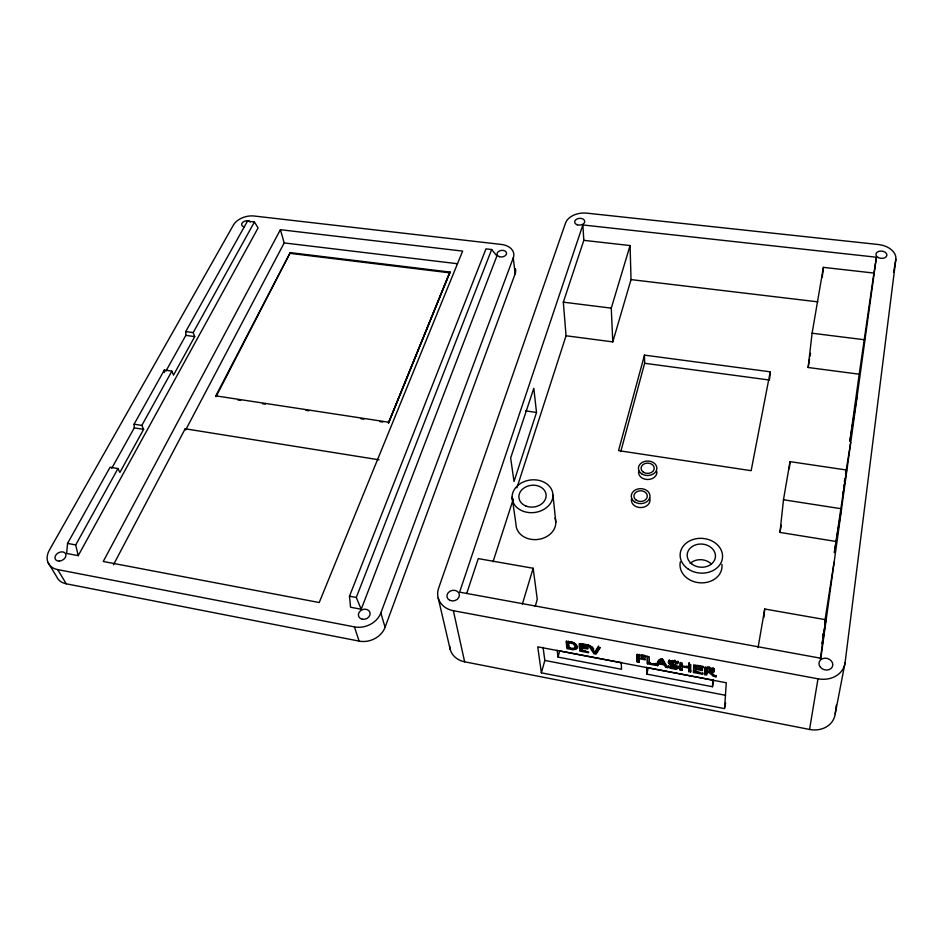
<?xml version="1.0" encoding="UTF-8"?>
<svg xmlns="http://www.w3.org/2000/svg" width="943" height="943" viewBox="0 0 943 943"><rect width="100%" height="100%" fill="white"/><g stroke="black" fill="none" stroke-linecap="round" stroke-linejoin="round"><path stroke-width="1.41" d="M670.438 662.646L673.432 662.045L677.616 663.648L677.899 662.316L672.5 660.571L670.921 660.89L670.438 662.646L677.463 666.218L678.147 667.503L677.369 668.599L671.593 668.446L668.316 667.302L668.328 666.076L675.318 668.021L676.426 665.958L674.646 664.497L674.363 665.817L676.143 667.279M677.616 663.648L677.911 661.137L677.899 662.316M680.433 662.505L680.351 668.646L682.272 669.011L681.989 670.332L680.08 669.966L680.174 662.599L682.107 662.964L682.06 665.864L688.755 667.125L689.097 662.894L688.755 667.125M681.989 670.332L682.331 665.416M689.003 666.677L688.92 670.273L690.842 670.638L690.571 671.958L688.649 671.593L689.003 666.677L686.327 666.171M690.571 671.958L690.759 664.591L688.814 664.226M693.518 672.512L693.73 665.157L702.889 666.878L702.853 667.75L695.639 666.395L695.91 665.063L695.474 672.017L702.629 673.373L702.606 674.245L693.518 672.512L693.954 665.051M695.639 666.395L695.58 668.422L702.276 669.683L702.252 670.556L695.557 669.294M695.828 667.962L695.474 672.017M716.291 675.459L716.032 676.791L713.509 676.308L713.768 674.976L709.277 671.192L707.05 670.768L706.672 675.011L704.727 674.646L705.034 667.279L712.554 669.094L714.051 670.473L713.898 671.734L710.987 672.618L712.354 669.377L711.47 668.222L711.211 669.554C714.04 671.994 708.228 672.43 706.826 671.286L707.215 667.161L709.148 667.526L708.888 668.858L711.211 669.554M704.727 674.646L705.246 667.173M707.215 667.161L706.826 671.286M646.639 667.208L646.804 674.115L712.484 686.716L712.825 679.82M769.653 378.685L770.231 371.813L644.482 355.122L618.537 450.636L751.147 470.687L770.231 371.813M111.745 468.282L134.283 427.851L134.095 424.197L164.341 370.01L171.885 371.129L141.827 425.434L143.619 429.36L119.891 472.443L117.969 468.565L110.083 467.221L67.554 543.416L66.647 553.458L78.245 555.639L258.087 227.923L254.433 221.97L247.455 221.157L185.759 331.559L185.842 335.366L165.874 371.188M763.865 617.488L764.714 609.001L825.809 619.74L820.351 659.027M835.922 541.459L779.979 532.418L783.48 499.755L790.034 461.634L846.59 470.027L834.355 552.692L841.462 508.878M789.244 468.824L790.034 461.634M873.925 273.069L859.214 374.194L808.127 367.499L812.1 333.221L823.404 267.364L873.925 273.069L876.424 257.227L582.857 224.953L459.606 592.157L820.834 658.249L876.424 257.227M822.213 277.478L823.404 267.364M845.081 662.681L895.85 259.36A19.485 12.931 5 0 0 878.192 244.508L586.829 213.153A17.882 12 -4.7 0 0 565.529 223.055L438.578 588.314A22.16 18.589 -12.9 0 0 453.371 610.71L464.64 661.809L809.554 729.446A23.269 19.815 18.9 0 0 835.192 713.934L845.081 662.681A24.601 20.475 16 0 1 817.994 678.807L453.371 610.71M835.192 713.934L836.311 705.175M822.697 636.501L823.086 633.637M824.689 622.168L834.072 562.146M859.214 374.194L849.867 441.277L857.14 395.777M844.386 481.531L844.857 478.643M845.553 474.294L850.669 442.456M842.641 494.568L843.101 491.68M843.796 487.354L844.268 484.466M844.728 481.578L845.199 478.69M845.895 474.364L846.354 471.476M821.86 643.774L822.32 640.945M822.791 638.116L823.487 633.885M823.946 631.056L824.418 628.227M824.877 625.398L825.573 621.154M809.554 729.446L817.994 678.807M779.979 532.418L781.217 525.18M808.127 367.499L809.589 358.965M810.072 356.112L810.556 353.271M758.078 647.617L764.714 609.001M893.61 272.35L895.85 259.36M724.849 707.179L725.65 702.83M712.484 686.716L713.474 681.553M711.611 669.813L711.871 668.481M711.588 671.569L712.154 668.764M711.859 671.357L712.307 669.07M712.095 670.721L712.354 669.377M712.554 669.094L712.802 667.762M712.26 672.524L712.519 671.192L714.393 669.695L714.134 671.027M713.226 669.518L713.486 668.174M713.25 672.229L713.509 670.897M713.733 669.966L713.992 668.634M713.627 672.005L713.875 670.673M713.898 671.734L714.311 669.141M708.818 667.998L709.089 666.666M713.509 676.308L709.018 672.524L709.277 671.192M710.256 669.176L710.515 667.844M710.044 671.817L710.303 670.485M710.68 671.829L710.928 670.485M702.252 670.556L702.511 669.224L697.16 668.222M702.853 667.75L703.113 666.418L697.349 665.334M702.606 674.245L702.865 672.913M688.649 671.593L688.92 670.273M674.363 665.817C663.106 663.566 671.18 658.249 677.628 662.457M682.06 665.864L682.343 664.544M677.781 668.292L678.418 666.182L678.052 667.915M680.08 669.966L680.351 668.646M674.304 668.08L674.587 666.76M674.245 668.952L674.528 667.632L678.064 666.972M675.707 662.717L675.99 661.397M675.164 666.135L675.565 663.789M674.858 668.08L675.141 666.76M675.235 669.011L676.426 665.958M675.718 666.489L676.001 665.169M676.685 663.165L676.968 661.845M675.931 667.738L676.32 665.546M676.072 668.952L676.355 667.644M676.815 668.811L677.098 667.491M677.369 668.599L677.652 667.279M672.218 661.892L672.5 660.571M671.758 664.992L672.041 663.672C669.542 664.367 668.245 658.627 668.434 662.375M672.324 664.155L672.607 662.835M671.593 668.446L671.876 667.125L674.528 667.632M673.432 662.045L673.715 660.725M673.137 665.428L673.42 664.108L672.041 663.672M672.913 667.903L673.196 666.583M674.504 661.42L674.787 660.1M673.043 668.764L673.326 667.444M674.599 662.328L674.882 661.008M667.679 667.609L662.799 659.322L660.43 658.874L655.963 664.992L657.577 665.699L659.145 662.575L664.638 663.624L664.355 664.933L665.664 667.231L667.679 667.609L667.962 666.3M668.681 663.177L668.964 661.856M669.2 661.326L669.495 660.006M668.976 663.542L669.259 662.222M668.316 667.302L668.611 665.982M669.377 663.884L669.66 662.564M669.86 664.202L670.143 662.882M670.556 663.094L670.921 660.89M670.414 664.485L670.697 663.165M671.263 661.962L671.546 660.642M670.379 668.092L670.886 665.899M665.664 667.231L665.947 665.911L664.638 663.624M668.493 662.788L669.058 660.289M663.813 664.002L664.108 662.681L661.856 658.78L659.381 663.165L663.813 664.002L661.573 660.1L661.856 658.78M657.577 665.699L659.145 662.575M655.691 664.473L655.986 663.165L655.703 665.334L647.428 663.766L647.263 656.399L649.173 656.752L649.303 663.259L655.691 664.473L655.703 665.334M655.963 665.393L656.257 664.072M646.804 674.115L648.23 667.785L713.721 680.257M649.303 663.259L649.609 661.951M647.428 663.766L647.593 656.316M645.578 656.953L645.554 656.069L636.973 654.454L637.22 661.833L639.106 662.186L639.307 657.342L639 658.65L645.366 659.852L645.354 658.98L638.977 657.778L639.213 654.383L638.906 655.691L645.578 656.953L645.884 655.644M637.22 661.833L637.315 654.371M572.872 649.644L576.079 649.267L577.411 647.971C577.599 642.501 569.973 642.112 566.13 641.252L566.932 648.631L572.872 649.644L573.214 648.371L576.421 647.982L577.753 646.686M571.647 649.503L572 648.218M620.777 451.591L644.635 363.279L644.482 355.122M621.189 662.363L621.543 669.271L558.02 657.094L559.706 650.906L621.614 662.705M541.365 672.83L537.746 646.827L726.275 682.756L724.589 708.629L541.365 672.83L544.83 660.442L543.085 647.358M535.223 606.349L537.274 599.359L533.149 568.264L478.266 558.61L466.691 593.512M566.059 335.767L612.773 341.885L631.032 279.599L630.077 245.557L583.823 240.347L563.325 302.161L566.059 335.767L516.917 487.837M522.387 604.086L533.149 568.264M612.773 341.885L611.276 308.149L630.077 245.557M493.024 561.78L513.31 499M536.52 412.468L514.006 481.531L510.658 457.98L533.809 388.292L536.52 412.468L525.652 410.877M48.022 562.476L56.674 576.715A20.345 14.805 -28.5 0 0 66.246 583.8L359.106 641.11A20.746 17.292 -20.4 0 0 385.074 627.307L515.137 273.835A16.785 11.611 -7.6 0 0 515.42 268.767M385.074 627.307L380.831 612.962L513.275 257.852A16.986 11.622 -7.6 0 0 501.322 244.437L254.174 216.018A16.314 10.467 -15.1 0 0 233.428 225.023L49.354 550.182A20.628 14.864 -28.2 0 0 57.676 569.596L66.246 583.8M361.216 609.249L496.914 255.93L491.657 249.53L485.975 248.869L349.488 596.212L350.56 607.233L361.216 609.249L356.277 597.485L491.657 249.53M388.504 422.935L449.964 272.067L388.504 422.935L449.964 272.067L290.232 252.618L215.794 395.86L216.088 396.638L290.232 252.618M113.455 564.763L185.182 428.782L379.074 459.819M280.401 229.703L103.247 561.486L319.217 602.53L462.636 251.109L280.401 229.703L284.197 242.929L185.665 429.937L185.182 428.782M254.433 221.97L193.197 332.596L194.718 336.616L173.512 375.114L171.885 371.129M78.245 555.639L75.711 544.936L117.969 468.565M595.222 651.424L598.64 646.026M599.842 647.464L596.271 652.851L594.267 652.473L589.623 645.366M659.381 663.165L661.573 660.1M657.742 661.644L659.228 659.593M575.018 647.134L575.878 646.144L575.242 643.821M711.246 671.286L712.519 671.192M631.032 279.599L817.84 301.854M284.197 242.929L457.438 263.722M290.456 253.408L450.094 272.881M563.325 302.161L611.276 308.149M812.1 333.221L864.672 339.786M644.635 363.279L769.535 380.053M185.759 331.559L193.197 332.596M185.842 335.366L194.718 336.616M215.794 395.86L388.316 422.158M237.825 399.95L240.713 400.386M262.449 403.71L265.348 404.146M305.921 410.335L308.809 410.783M360.969 418.739L363.868 419.187M379.805 421.615L382.705 422.051M783.48 499.755L841.215 508.737M134.095 424.197L141.827 425.434M134.283 427.851L143.619 429.36M67.554 543.416L75.711 544.936M349.488 596.212L356.277 597.485M641.877 654.89L644.54 655.385M581.466 643.656L588.361 644.953M706.955 668.493L708.888 668.858M641.853 657.825L644.399 658.308M588.137 647.77L581.725 646.556L581.972 649.291M682.048 666.736L688.732 667.998M706.79 672.1L709.018 672.524M658.862 663.896L664.355 664.933M637.515 660.524L639.413 660.878M647.723 662.457L650.481 662.988M653.24 663.507L657.872 664.379M693.789 671.192L700.272 672.418M704.999 673.314L706.932 673.679M570.468 647.959L567.273 647.358L566.613 641.205M585.179 650.753L580.204 649.81L579.627 643.656M544.83 660.442L725.532 695.297M57.676 569.596L354.438 626.895A21.052 17.41 -20 0 0 380.831 612.962M570.998 641.676L572.778 642.23M573.568 642.584L574.535 643.161M710.987 672.618L716.032 676.791M592.298 646.851L593.76 649.138M354.438 626.895L359.106 641.11M438.2 598.003L450.176 649.35M512.096 497.161L515.974 524.214A19.968 16.231 -6.7 0 0 538.771 539.337A19.968 16.231 -6.7 0 0 555.014 518.025M557.195 650.175L558.02 657.094M513.275 257.852L515.137 273.835M552.952 495.016A20.487 16.373 -6.8 0 1 522.693 511.059A20.487 16.373 -6.8 0 1 521.915 482.663A20.487 16.373 -6.8 0 1 552.952 495.016L555.816 522.186M568.429 641.169L569.03 646.863M582.857 224.953L583.823 240.347M638.906 655.691L638.977 657.778M639 658.65L639.106 662.186M164.341 370.01L164.412 372.509M464.64 661.809A21.005 18.141 -13.5 0 1 449.611 645.837M690.135 563.501A13.945 11.516 5.1 0 1 711.387 564.032M721.925 564.362A21.041 17.316 4.9 0 1 700.189 582.821A21.041 17.316 4.9 0 1 680.339 561.851M656.906 471.759A9.206 7.238 -0.2 0 1 647.134 479.504A9.206 7.238 -0.2 0 1 638.706 470.863M649.562 497.68A9.336 7.473 -0.2 0 1 641.311 507.558A9.336 7.473 -0.2 0 1 631.574 498.611M244.426 226.862A4.609 2.947 -15.1 0 1 242.917 222.194A4.609 2.947 -15.1 0 1 250.284 221.994M575.584 646.662L575.23 648.006L573.874 648.654L568.688 648.147L568.075 642.454L573.226 643.857L575.584 646.662M598.31 647.322L594.892 652.721L590.507 645.849L588.515 645.472L593.937 653.758L595.941 654.147L600.231 647.676L598.31 647.322M587.949 645.366L579.179 643.715L579.874 651.094L588.573 652.745L588.503 651.884L581.642 650.576L581.383 647.841L587.807 649.055L587.725 648.183L581.312 646.969L581.124 644.941L588.031 646.25L587.949 645.366M692.339 564.362A14.157 11.587 4.7 0 0 715.265 557.914A14.157 11.587 4.7 0 0 696.347 544.641A14.157 11.587 4.7 0 0 692.339 564.362M636.207 500.144A6.695 5.34 -0.3 0 0 647.193 497.138A6.695 5.34 -0.3 0 0 638.47 491.055A6.695 5.34 -0.3 0 0 636.207 500.144M643.315 472.172A6.601 5.175 -0.2 0 0 654.124 469.237A6.601 5.175 -0.2 0 0 645.507 463.367A6.601 5.175 -0.2 0 0 643.315 472.172M525.923 506.026A13.65 10.915 -6.8 0 0 546.127 495.381A13.65 10.915 -6.8 0 0 525.475 487.083A13.65 10.915 -6.8 0 0 525.923 506.026M687.918 568.853A21.241 17.387 4.7 0 0 722.279 559.093A21.241 17.387 4.7 0 0 693.824 539.255A21.241 17.387 4.7 0 0 687.918 568.853M641.594 473.751A9.23 7.238 -0.2 0 0 656.717 469.638A9.23 7.238 -0.2 0 0 644.635 461.433A9.23 7.238 -0.2 0 0 641.594 473.751M634.462 501.77A9.371 7.485 -0.3 0 0 649.821 497.562A9.371 7.485 -0.3 0 0 637.598 489.052A9.371 7.485 -0.3 0 0 634.462 501.77M577.352 224.823A5.057 3.383 -4.8 0 0 584.754 221.357A5.057 3.383 -4.8 0 0 577.033 218.965A5.057 3.383 -4.8 0 0 577.352 224.823M499.413 256.685A4.809 3.289 -7.5 0 0 506.591 253.337A4.809 3.289 -7.5 0 0 499.401 250.968A4.809 3.289 -7.5 0 0 499.413 256.685M59.291 561.097A5.858 4.22 -28.4 0 0 65.715 553.906A5.858 4.22 -28.4 0 0 56.356 554.401A5.858 4.22 -28.4 0 0 59.291 561.097M362.36 619.256A5.976 4.963 -20.1 0 0 370.01 612.679A5.976 4.963 -20.1 0 0 360.379 610.875A5.976 4.963 -20.1 0 0 362.36 619.256M878.251 257.557A5.517 3.654 5.1 0 0 886.891 255.305A5.517 3.654 5.1 0 0 879.076 251.286A5.517 3.654 5.1 0 0 878.251 257.557M820.481 667.349A7.002 5.835 16.6 0 0 832.327 666.831A7.002 5.835 16.6 0 0 824.854 658.19A7.002 5.835 16.6 0 0 820.481 667.349M449.929 600.373A6.295 5.281 -13.5 0 0 459.406 595.292A6.295 5.281 -13.5 0 0 450.165 591.131A6.295 5.281 -13.5 0 0 449.929 600.373"/></g></svg>
